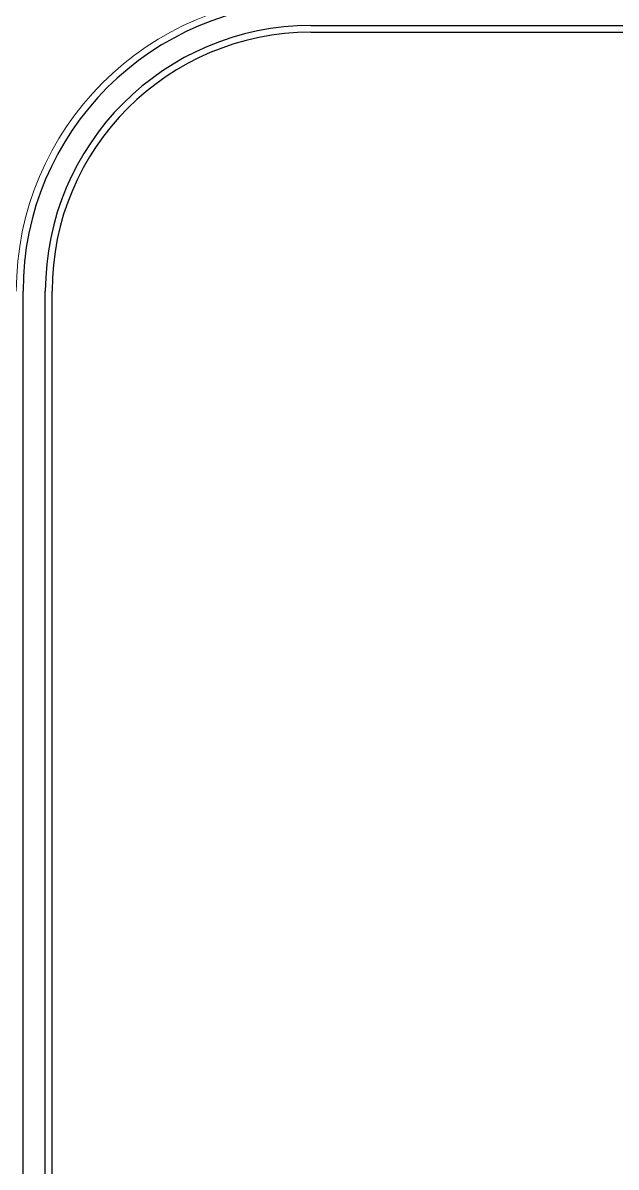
# Model space of a CAD drawing. Header units: millimetres. Extents: x 2448621 to 2484291, y -423869 to -398639.
# Drawn here: x 2479023 to 2479422, y -401409 to -400641 of the extents above; entities that cross this region are included whole.
import ezdxf

# ---------------------------------------------------------------- set-up
doc = ezdxf.new("R2010")
doc.units = ezdxf.units.MM
doc.header["$LTSCALE"] = 30
doc.layers.add('DIM-SCALE', color=7, linetype='Continuous')
doc.layers.add('DITCH', color=7, linetype='Continuous', lineweight=0)
doc.layers.add('ROAD', color=4, linetype='Continuous', lineweight=0)
doc.styles.add('Arial', font='arial.ttf')
doc.dimstyles.new('일반도면_0050', dxfattribs={"dimtxt": 200, "dimasz": 200, "dimexe": 50, "dimexo": 250, "dimgap": 75, "dimtad": 1, "dimdec": 0, "dimzin": 0, "dimdsep": 46, "dimtxsty": 'Arial', "dimcen": -250, "dimclrd": 7, "dimclre": 7, "dimclrt": 2, "dimadec": 0, "dimazin": 0, "dimtfac": 1, "dimtdec": 0, "dimtix": 1, "dimtmove": 2, "dimatfit": 3, "dimfxl": 1, "dimtolj": 1, "dimtzin": 0, "dimarcsym": 0})

# ---------------------------------------------------------------- blocks, each defined once
blk = doc.blocks.new('KEY PLAN_NEW')
at = {"layer": 'DITCH', "color": 253, "lineweight": -3}
for p, q in [((-2885.31, -983.42), (-1730.42, -983.42)), ((-2885.31, -986.42), (-1727.42, -986.42)), ((-3014.31, -1871.94), (-3014.31, -1102.41)), ((-3004.31, -1871.94), (-3004.31, -1102.41)), ((-3001.31, -1871.94), (-3001.31, -1102.41))]:
    blk.add_line(p, q, dxfattribs=at)
for radius in [129, 119, 116]:
    blk.add_arc((-2885.31, -1102.42), radius, 90, 180, dxfattribs=at)
at = {"layer": 'ROAD', "color": 253}
blk.add_arc((-2885.31, -1102.42), 132, 90, 180, dxfattribs=at)

msp = doc.modelspace()

# ---------------------------------------------------------------- block references
at = {"xscale": 1.5, "yscale": 1.5, "zscale": 1.5}
msp.add_blockref('KEY PLAN_NEW', (2483544.88, -399167.45), dxfattribs=at)

# ---------------------------------------------------------------- leaders
at = {"layer": 'DIM-SCALE'}
msp.add_leader([(2479844.54, -401092.22, -217.61), (2479335.33, -402690.04, -217.61), (2479155.33, -402690.04, -217.61)], dimstyle='일반도면_0050', override={"dimclrd": 1}, dxfattribs=at)

doc.saveas('drawing.dxf')
